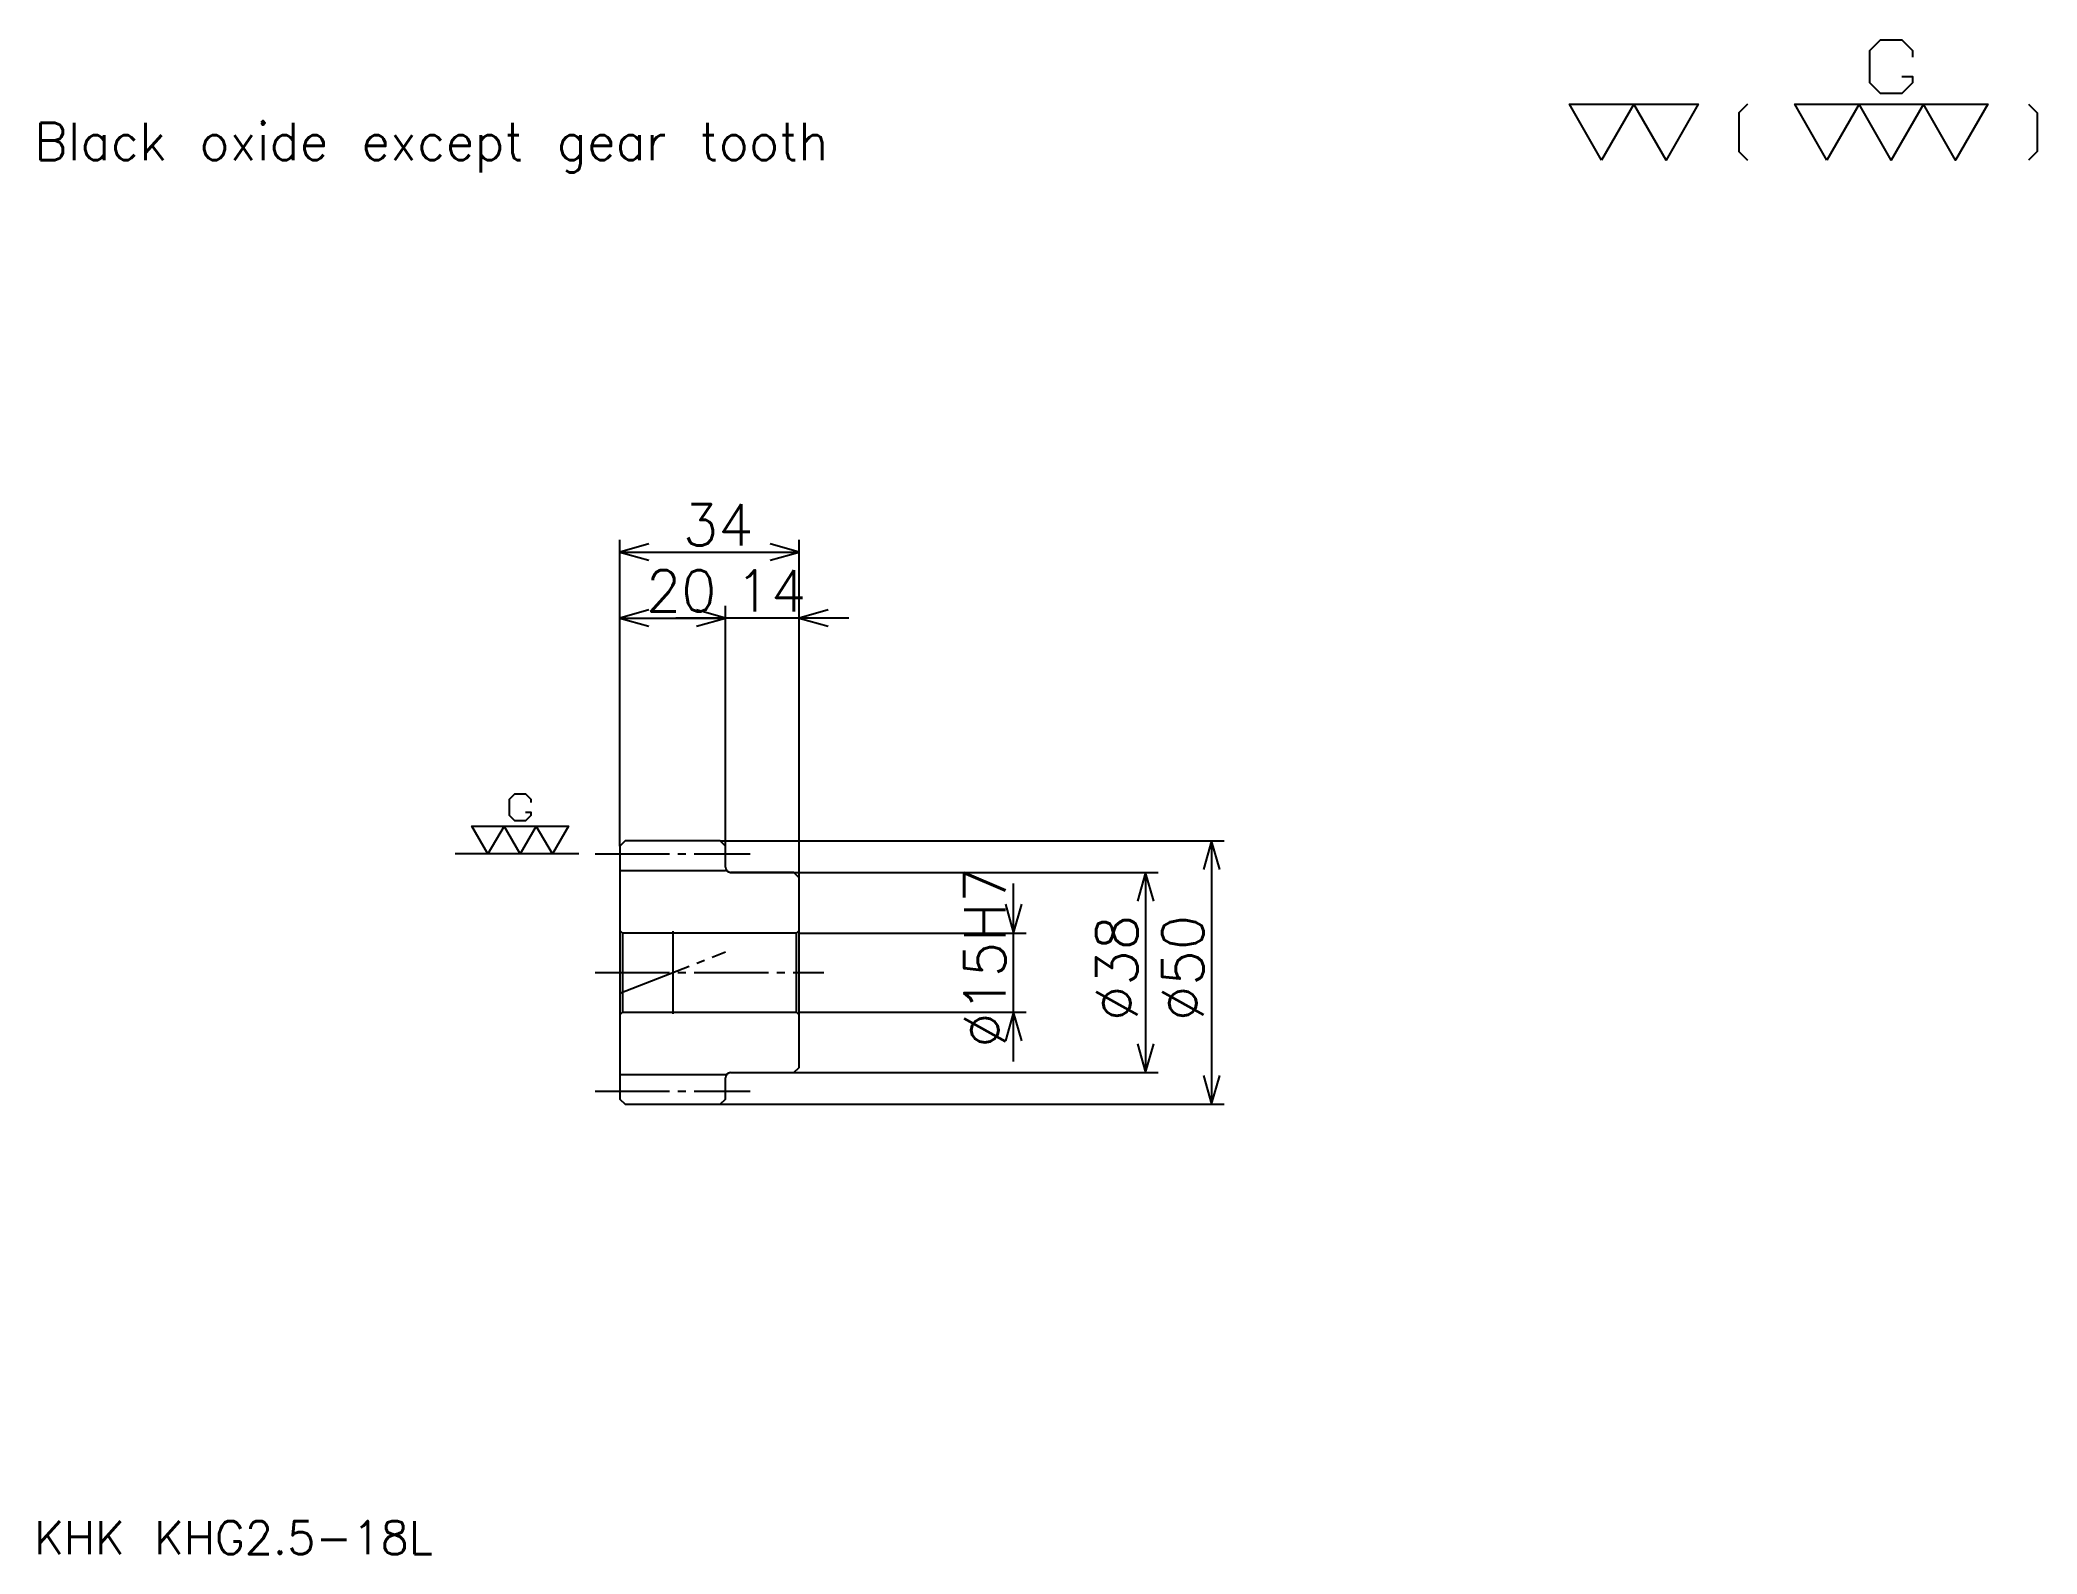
# Model space of a CAD drawing. Extents: x 17 to 396, y 17 to 305.
import ezdxf

# ---------------------------------------------------------------- set-up
doc = ezdxf.new("R2010")
doc.units = 0
doc.linetypes.add('DASHDOT', pattern=[18.782608, 14.086957, -1.565217, 1.565217, -1.565217])
doc.layers.get('0').update_dxf_attribs({"linetype": 'CONTINUOUS'})
doc.layers.add('DASHDOT', color=6, linetype='DASHDOT')
doc.styles.add('KANJI', font='TXT', dxfattribs={"bigfont": 'BIGFONT'})

msp = doc.modelspace()

# ---------------------------------------------------------------- linework, layer by layer
at = {"color": 5}
for p, q in [((126.782608, 152.565216), (126.782608, 209.695648)), ((160.782608, 152.565216), (160.782608, 209.695648)), ((126.782608, 207.347809), (160.782608, 207.347809)), ((146.782608, 152.565216), (146.782608, 197.173889)), ((126.782608, 194.82608), (146.782608, 194.82608)), ((170.17392, 194.82608), (137.391296, 194.82608)), ((126.782608, 151.565216), (126.782608, 152.565216)), ((145.782608, 152.565216), (160.782608, 152.565216)), ((146.782608, 151.565216), (146.782608, 152.565216)), ((160.782608, 152.565216), (241.391296, 152.565216)), ((160.782608, 145.565216), (160.782608, 152.565216)), ((239.043488, 152.565216), (239.043488, 102.565208)), ((147.782608, 146.565216), (160.782608, 146.565216)), ((160.782608, 146.565216), (228.869568, 146.565216)), ((201.478256, 110.673904), (201.478256, 144.456512)), ((226.521729, 146.565216), (226.521729, 108.565208)), ((160.782608, 135.065216), (203.82608, 135.065216)), ((160.782608, 120.065208), (203.82608, 120.065208)), ((147.782608, 108.565208), (160.782608, 108.565208)), ((160.782608, 108.565208), (228.869568, 108.565208)), ((145.782608, 102.565208), (160.782608, 102.565208)), ((160.782608, 102.565208), (241.391296, 102.565208))]:
    msp.add_line(p, q, dxfattribs=at)
at = {"color": 7}
for p, q in [((118.95652, 150.065216), (95.478256, 150.065216)), ((136.782608, 135.391296), (136.782608, 119.73912))]:
    msp.add_line(p, q, dxfattribs=at)
at = {"color": 4}
for p, q in [((126.782608, 146.940216), (146.782608, 146.940216)), ((127.282608, 135.065216), (127.282608, 120.065208)), ((160.282608, 135.065216), (160.782608, 135.565216)), ((160.282608, 120.065208), (160.782608, 119.565208)), ((126.782608, 108.190208), (146.782608, 108.190208))]:
    msp.add_line(p, q, dxfattribs=at)
at = {"color": 7}
for points in [[(370.017395, 297.610443), (372.052185, 297.610443), (372.052185, 296.389557), (370.017395, 294.354797), (365.947845, 294.354797), (363.913055, 296.389557), (363.913055, 302.493927), (365.947845, 304.528687), (370.017395, 304.528687), (372.052185, 302.493927), (372.052185, 301.273041)], [(313.043488, 281.739136), (306.939148, 292.320007), (331.356537, 292.320007), (325.252197, 281.739136), (319.147827, 292.320007), (313.043488, 281.739136)], [(340.716522, 292.320007), (339.088715, 290.692169), (339.088715, 283.366974), (340.716522, 281.739136)], [(355.773926, 281.739136), (349.669586, 292.320007), (386.295654, 292.320007), (380.191315, 281.739136), (374.086975, 292.320007), (367.982605, 281.739136), (361.878265, 292.320007), (355.773926, 281.739136)], [(394.027832, 292.320007), (395.65567, 290.692169), (395.65567, 283.366974), (394.027832, 281.739136)], [(108.86087, 158.000854), (109.878265, 158.000854), (109.878265, 157.390427), (108.86087, 156.373032), (106.826088, 156.373032), (105.808693, 157.390427), (105.808693, 160.442596), (106.826088, 161.459991), (108.86087, 161.459991), (109.878265, 160.442596), (109.878265, 159.832169)], [(101.739128, 150.065216), (98.686958, 155.355652), (117, 155.355652), (113.947823, 150.065216), (110.895653, 155.355652), (107.843475, 150.065216), (104.791306, 155.355652), (101.739128, 150.065216)]]:
    msp.add_lwpolyline(points, dxfattribs=at)
at = {"color": 5}
for points in [[(132.260864, 208.913025), (126.782608, 207.347809), (132.260864, 205.782593)], [(155.304352, 205.782593), (160.782608, 207.347809), (155.304352, 208.913025)], [(132.260864, 196.391296), (126.782608, 194.82608), (132.260864, 193.260864)], [(141.304352, 193.260864), (146.782608, 194.82608), (141.304352, 196.391296)], [(141.304352, 193.260864), (146.782608, 194.82608), (141.304352, 196.391296)], [(166.260864, 196.391296), (160.782608, 194.82608), (166.260864, 193.260864)], [(240.608704, 147.086945), (239.043488, 152.565216), (237.478271, 147.086945)], [(228.086945, 141.086945), (226.521729, 146.565216), (224.956512, 141.086945)], [(199.91304, 140.543472), (201.478256, 135.065216), (203.043472, 140.543472)], [(203.043472, 114.586945), (201.478256, 120.065208), (199.91304, 114.586945)], [(224.956512, 114.043472), (226.521729, 108.565208), (228.086945, 114.043472)], [(237.478271, 108.043472), (239.043488, 102.565208), (240.608704, 108.043472)]]:
    msp.add_lwpolyline(points, dxfattribs=at)
at = {"color": 4}
for points in [[(146.782608, 147.565216), (146.782608, 151.565216), (145.782608, 152.565216), (127.782608, 152.565216), (126.782608, 151.565216), (126.782608, 119.565208)], [(147.782608, 108.565208), (159.782608, 108.565208), (160.782608, 109.565208), (160.782608, 145.565216), (159.782608, 146.565216), (147.782608, 146.565216)], [(126.782608, 119.565208), (127.282608, 120.065208), (160.282608, 120.065208), (160.282608, 135.065216), (127.282608, 135.065216), (126.782608, 135.565216)], [(126.782608, 119.565208), (126.782608, 103.565208), (127.782608, 102.565208), (145.782608, 102.565208), (146.782608, 103.565208), (146.782608, 107.565208)]]:
    msp.add_lwpolyline(points, dxfattribs=at)
for centre, start, end in [((147.782608, 147.565216), 180, 270), ((147.782608, 107.565208), 90, 180)]:
    msp.add_arc(centre, 1, start, end, dxfattribs=at)
at = {"layer": 'DASHDOT', "color": 7}
for p, q in [((122.08696, 150.065216), (151.478256, 150.065216)), ((126.782608, 123.626106), (146.782608, 131.504318)), ((122.08696, 127.565208), (165.478256, 127.565208)), ((122.08696, 105.065208), (151.478256, 105.065208))]:
    msp.add_line(p, q, dxfattribs=at)

# ---------------------------------------------------------------- texts
at = {"color": 7, "style": 'KANJI'}
for s, height, p in [('Black oxide except gear tooth', 7.043478, (15.652174, 281.739136)), ('34', 7.826087, (138.695648, 208.599991)), ('20', 7.826087, (131.695648, 196.078247)), ('14', 7.826087, (148.695648, 196.078247)), ('KHK KHG2.5-18L', 6.26087, (15.652174, 17.217392))]:
    msp.add_text(s, height=height, dxfattribs=at).set_placement(p)
for s, p in [('%%c15H7', (199.91304, 113.2826)), ('%%c38', (224.956512, 118.369553)), ('%%c50', (237.478271, 118.369553))]:
    msp.add_text(s, height=7.826087, rotation=90, dxfattribs=at).set_placement(p)

doc.saveas('drawing.dxf')
